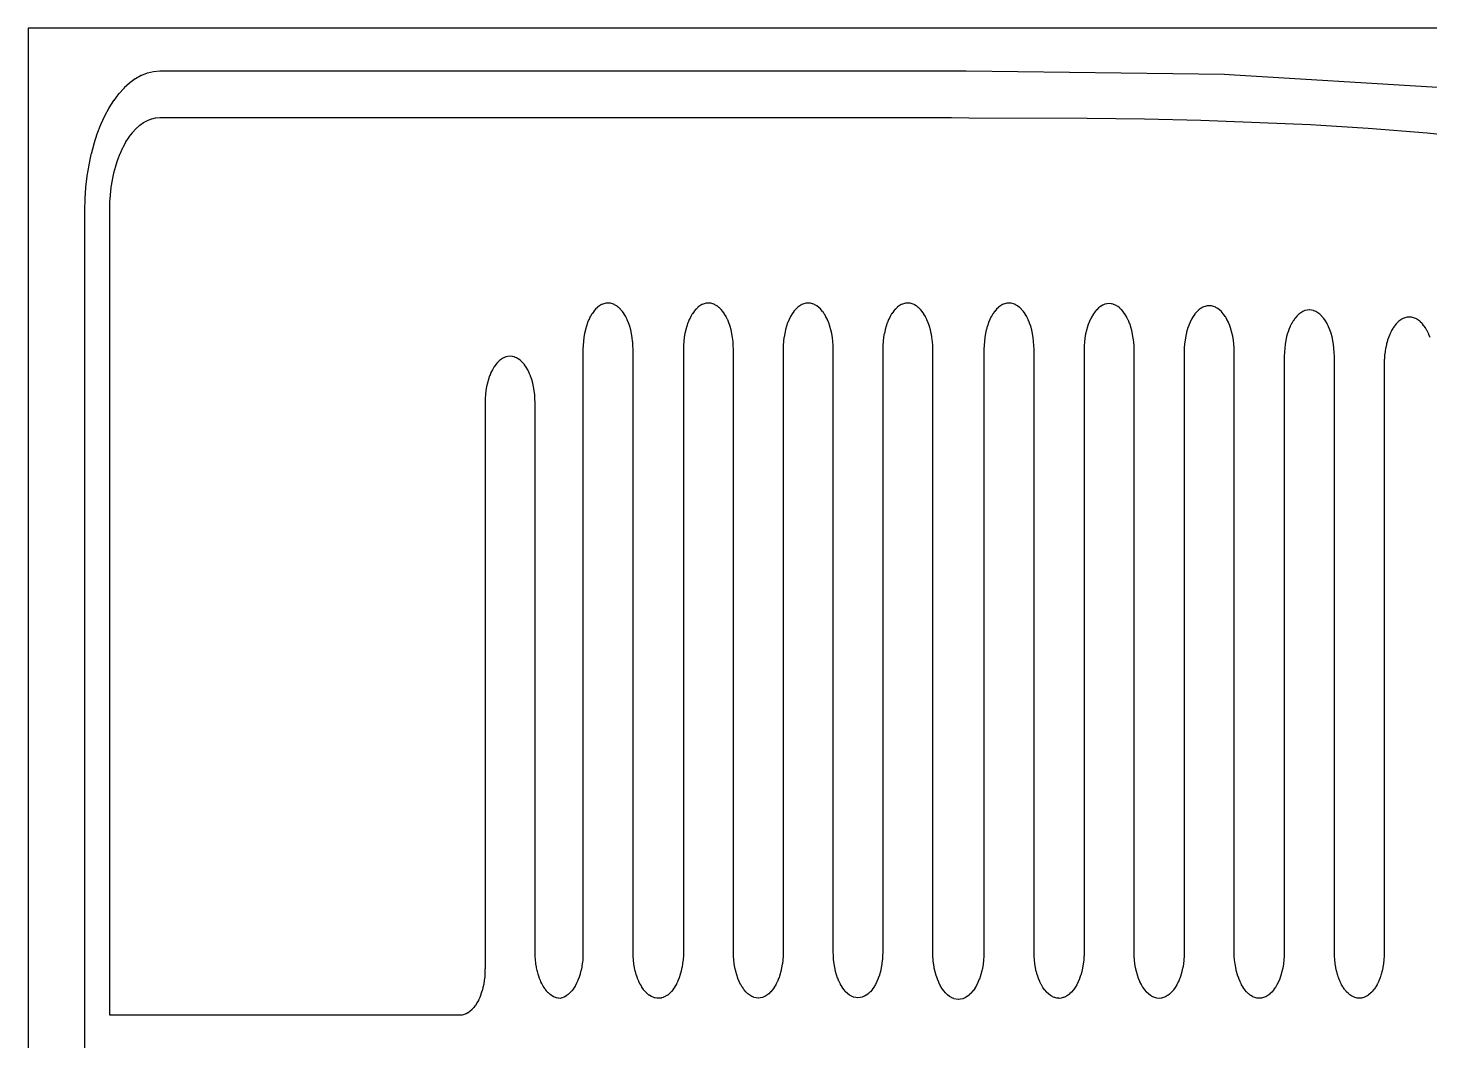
# Model space of a CAD drawing. Header units: millimetres. Extents: x -274 to 326, y -478 to 422.
# Drawn here: x -274 to -94.2, y 292.1 to 422 of the extents above; entities that cross this region are included whole.
import ezdxf

# ---------------------------------------------------------------- set-up
doc = ezdxf.new("R2010")
doc.units = ezdxf.units.MM
doc.layers.add('Default', color=7, linetype='Continuous')
doc.layers.add('Layer 01', color=12, linetype='Continuous', true_color=0xc80000)

msp = doc.modelspace()

# ---------------------------------------------------------------- linework, layer by layer
at = {"layer": 'Default'}
msp.add_lwpolyline([(-274, -478), (326, -478), (326, 422), (-274, 422)], close=True, dxfattribs=at)
at = {"layer": 'Layer 01'}
for points in [[(-93.21, 414.38), (-119.95, 416.02), (-120.56, 416.06), (-153.69, 416.45), (-154.46, 416.46), (-226.56, 416.46), (-228.22, 416.46), (-256.46, 416.46), (-257.11, 416.46), (-257.89, 416.4), (-257.91, 416.39), (-258.68, 416.22), (-258.7, 416.21), (-259.46, 415.92), (-259.48, 415.91), (-260.22, 415.5), (-260.24, 415.49), (-260.96, 414.97), (-260.98, 414.95), (-261.68, 414.32), (-261.69, 414.31), (-262.36, 413.57), (-262.38, 413.55), (-263.01, 412.71), (-263.03, 412.7), (-263.62, 411.76), (-263.63, 411.74), (-264.18, 410.72), (-264.2, 410.7), (-264.7, 409.6), (-264.71, 409.58), (-265.16, 408.4), (-265.17, 408.38), (-265.57, 407.14), (-265.58, 407.11), (-265.92, 405.82), (-265.93, 405.79), (-266.21, 404.44), (-266.22, 404.41), (-266.44, 403.03), (-266.45, 403), (-266.61, 401.59), (-266.61, 401.56), (-266.71, 400.13), (-266.71, 400.1), (-266.74, 398.66), (-266.74, 398.62), (-266.74, 189.46)], [(-94.18, 382.33), (-94.21, 382.41), (-94.33, 382.72), (-94.34, 382.74), (-94.38, 382.82), (-94.51, 383.1), (-94.52, 383.12), (-94.57, 383.2), (-94.71, 383.45), (-94.72, 383.47), (-94.77, 383.55), (-94.92, 383.77), (-94.93, 383.78), (-95, 383.87), (-95.14, 384.05), (-95.16, 384.07), (-95.23, 384.15), (-95.38, 384.3), (-95.4, 384.31), (-95.48, 384.39), (-95.63, 384.51), (-95.65, 384.52), (-95.74, 384.59), (-95.89, 384.68), (-95.9, 384.69), (-96.01, 384.74), (-96.15, 384.81), (-96.17, 384.81), (-96.28, 384.85), (-96.42, 384.89), (-96.44, 384.9), (-96.56, 384.92), (-96.69, 384.94), (-96.71, 384.94), (-96.84, 384.94), (-96.97, 384.94), (-96.98, 384.94), (-97.12, 384.92), (-97.24, 384.9), (-97.25, 384.89), (-97.39, 384.85), (-97.51, 384.81), (-97.52, 384.81), (-97.67, 384.74), (-97.77, 384.69), (-97.79, 384.68), (-97.93, 384.59), (-98.03, 384.52), (-98.04, 384.51), (-98.19, 384.39), (-98.28, 384.31), (-98.29, 384.3), (-98.44, 384.15), (-98.52, 384.07), (-98.53, 384.05), (-98.68, 383.87), (-98.74, 383.78), (-98.75, 383.77), (-98.9, 383.55), (-98.95, 383.47), (-98.97, 383.45), (-99.11, 383.2), (-99.12, 383.18), (-99.16, 383.1), (-99.3, 382.82), (-99.31, 382.8), (-99.34, 382.72), (-99.47, 382.41), (-99.47, 382.38), (-99.5, 382.31), (-99.62, 381.97), (-99.62, 381.95), (-99.65, 381.88), (-99.75, 381.51), (-99.75, 381.48), (-99.77, 381.42), (-99.85, 381.03), (-99.86, 381), (-99.87, 380.95), (-99.94, 380.54), (-99.94, 380.51), (-99.95, 380.47), (-100, 380.03), (-100, 380), (-100, 379.98), (-100.03, 379.52), (-100.04, 379.49), (-100.04, 379.47), (-100.05, 379), (-100.05, 374.68), (-100.05, 303.52), (-100.06, 303.04), (-100.06, 303.01), (-100.06, 303), (-100.09, 302.54), (-100.09, 302.51), (-100.1, 302.49), (-100.15, 302.05), (-100.15, 302.02), (-100.16, 301.98), (-100.23, 301.57), (-100.23, 301.54), (-100.24, 301.49), (-100.33, 301.1), (-100.33, 301.07), (-100.35, 301.01), (-100.45, 300.65), (-100.45, 300.62), (-100.48, 300.55), (-100.59, 300.22), (-100.6, 300.19), (-100.63, 300.12), (-100.75, 299.81), (-100.76, 299.79), (-100.8, 299.71), (-100.93, 299.43), (-100.94, 299.41), (-100.98, 299.32), (-101.13, 299.08), (-101.14, 299.06), (-101.19, 298.97), (-101.34, 298.76), (-101.35, 298.74), (-101.41, 298.66), (-101.56, 298.48), (-101.58, 298.46), (-101.65, 298.38), (-101.8, 298.23), (-101.81, 298.22), (-101.9, 298.14), (-102.05, 298.02), (-102.06, 298.01), (-102.15, 297.94), (-102.3, 297.85), (-102.32, 297.84), (-102.42, 297.79), (-102.57, 297.72), (-102.58, 297.72), (-102.69, 297.68), (-102.83, 297.64), (-102.85, 297.63), (-102.97, 297.61), (-103.11, 297.59), (-103.12, 297.59), (-103.25, 297.59), (-103.38, 297.59), (-103.39, 297.59), (-103.53, 297.61), (-103.65, 297.63), (-103.67, 297.64), (-103.81, 297.68), (-103.92, 297.72), (-103.93, 297.72), (-104.08, 297.79), (-104.18, 297.84), (-104.2, 297.85), (-104.35, 297.94), (-104.44, 298.01), (-104.45, 298.02), (-104.6, 298.14), (-104.69, 298.22), (-104.7, 298.23), (-104.85, 298.38), (-104.93, 298.46), (-104.94, 298.48), (-105.09, 298.66), (-105.15, 298.74), (-105.16, 298.76), (-105.31, 298.97), (-105.36, 299.06), (-105.38, 299.08), (-105.52, 299.32), (-105.53, 299.35), (-105.57, 299.43), (-105.7, 299.71), (-105.71, 299.73), (-105.75, 299.81), (-105.87, 300.12), (-105.88, 300.14), (-105.91, 300.22), (-106.02, 300.55), (-106.03, 300.58), (-106.05, 300.65), (-106.15, 301.01), (-106.16, 301.04), (-106.17, 301.1), (-106.26, 301.49), (-106.27, 301.52), (-106.27, 301.57), (-106.34, 301.98), (-106.35, 302.01), (-106.35, 302.05), (-106.41, 302.49), (-106.41, 302.52), (-106.41, 302.54), (-106.44, 303), (-106.44, 303.03), (-106.44, 303.04), (-106.45, 303.52), (-106.45, 307.89), (-106.45, 379.9), (-106.47, 380.39), (-106.47, 380.42), (-106.5, 380.91), (-106.5, 380.93), (-106.56, 381.41), (-106.56, 381.44), (-106.64, 381.91), (-106.65, 381.94), (-106.75, 382.39), (-106.75, 382.41), (-106.88, 382.85), (-106.88, 382.87), (-107.03, 383.29), (-107.03, 383.31), (-107.19, 383.7), (-107.2, 383.72), (-107.38, 384.08), (-107.39, 384.11), (-107.59, 384.44), (-107.6, 384.46), (-107.81, 384.75), (-107.82, 384.77), (-108.05, 385.03), (-108.06, 385.05), (-108.29, 385.28), (-108.31, 385.29), (-108.55, 385.48), (-108.57, 385.49), (-108.82, 385.64), (-108.83, 385.64), (-109.09, 385.75), (-109.11, 385.76), (-109.37, 385.82), (-109.38, 385.82), (-109.65, 385.85), (-109.66, 385.85), (-109.93, 385.83), (-109.94, 385.82), (-110.21, 385.76), (-110.22, 385.76), (-110.48, 385.65), (-110.49, 385.64), (-110.75, 385.5), (-110.76, 385.49), (-111.01, 385.3), (-111.02, 385.29), (-111.25, 385.06), (-111.27, 385.05), (-111.49, 384.79), (-111.5, 384.77), (-111.71, 384.47), (-111.73, 384.46), (-111.92, 384.13), (-111.93, 384.11), (-112.11, 383.75), (-112.12, 383.72), (-112.28, 383.34), (-112.29, 383.31), (-112.43, 382.9), (-112.44, 382.87), (-112.57, 382.44), (-112.57, 382.41), (-112.67, 381.96), (-112.68, 381.94), (-112.76, 381.47), (-112.76, 381.44), (-112.82, 380.96), (-112.82, 380.93), (-112.86, 380.45), (-112.86, 380.42), (-112.87, 379.93), (-112.87, 379.9), (-112.87, 375.53), (-112.87, 303.52), (-112.87, 303.49), (-112.89, 303), (-112.89, 302.97), (-112.92, 302.49), (-112.93, 302.46), (-112.98, 301.98), (-112.99, 301.95), (-113.07, 301.49), (-113.07, 301.46), (-113.17, 301.01), (-113.18, 300.98), (-113.3, 300.55), (-113.31, 300.52), (-113.45, 300.11), (-113.46, 300.09), (-113.62, 299.7), (-113.63, 299.68), (-113.81, 299.32), (-113.82, 299.3), (-114.02, 298.97), (-114.03, 298.95), (-114.24, 298.65), (-114.26, 298.64), (-114.48, 298.37), (-114.49, 298.36), (-114.73, 298.13), (-114.74, 298.12), (-114.98, 297.93), (-115, 297.93), (-115.25, 297.78), (-115.27, 297.77), (-115.52, 297.67), (-115.54, 297.66), (-115.8, 297.6), (-115.82, 297.6), (-116.08, 297.58), (-116.1, 297.58), (-116.36, 297.6), (-116.38, 297.6), (-116.64, 297.67), (-116.65, 297.67), (-116.91, 297.78), (-116.93, 297.79), (-117.18, 297.93), (-117.19, 297.95), (-117.44, 298.13), (-117.45, 298.15), (-117.69, 298.37), (-117.7, 298.39), (-117.92, 298.65), (-117.94, 298.67), (-118.14, 298.97), (-118.16, 298.99), (-118.35, 299.32), (-118.36, 299.34), (-118.54, 299.7), (-118.55, 299.72), (-118.71, 300.11), (-118.72, 300.14), (-118.86, 300.55), (-118.87, 300.57), (-118.99, 301.01), (-119, 301.03), (-119.1, 301.49), (-119.1, 301.51), (-119.18, 301.98), (-119.18, 302.01), (-119.24, 302.49), (-119.24, 302.52), (-119.28, 303), (-119.28, 303.03), (-119.29, 303.52), (-119.29, 307.93), (-119.29, 380.45), (-119.3, 380.94), (-119.3, 380.97), (-119.34, 381.45), (-119.34, 381.48), (-119.4, 381.96), (-119.4, 381.99), (-119.48, 382.45), (-119.48, 382.48), (-119.59, 382.93), (-119.59, 382.96), (-119.71, 383.39), (-119.72, 383.42), (-119.86, 383.83), (-119.87, 383.86), (-120.03, 384.25), (-120.04, 384.27), (-120.22, 384.63), (-120.23, 384.65), (-120.43, 384.98), (-120.44, 385), (-120.65, 385.3), (-120.66, 385.32), (-120.88, 385.58), (-120.9, 385.6), (-121.13, 385.82), (-121.14, 385.84), (-121.39, 386.02), (-121.4, 386.03), (-121.65, 386.18), (-121.67, 386.19), (-121.93, 386.3), (-121.94, 386.3), (-122.2, 386.37), (-122.22, 386.37), (-122.48, 386.39), (-122.5, 386.39), (-122.76, 386.37), (-122.78, 386.37), (-123.04, 386.31), (-123.06, 386.3), (-123.32, 386.2), (-123.33, 386.19), (-123.58, 386.04), (-123.6, 386.03), (-123.84, 385.85), (-123.86, 385.84), (-124.09, 385.61), (-124.11, 385.6), (-124.33, 385.33), (-124.34, 385.32), (-124.55, 385.02), (-124.56, 385), (-124.76, 384.67), (-124.77, 384.65), (-124.95, 384.29), (-124.96, 384.27), (-125.12, 383.88), (-125.13, 383.86), (-125.27, 383.45), (-125.28, 383.42), (-125.4, 382.99), (-125.41, 382.96), (-125.51, 382.51), (-125.52, 382.48), (-125.6, 382.02), (-125.6, 381.99), (-125.66, 381.51), (-125.66, 381.48), (-125.7, 381), (-125.7, 380.97), (-125.71, 380.48), (-125.71, 380.45), (-125.71, 376.04), (-125.71, 303.52), (-125.71, 303.49), (-125.72, 303), (-125.72, 302.97), (-125.76, 302.49), (-125.76, 302.46), (-125.82, 301.98), (-125.82, 301.95), (-125.9, 301.49), (-125.91, 301.46), (-126.01, 301.01), (-126.02, 300.98), (-126.14, 300.55), (-126.15, 300.52), (-126.29, 300.11), (-126.3, 300.08), (-126.46, 299.7), (-126.47, 299.68), (-126.65, 299.31), (-126.66, 299.29), (-126.86, 298.96), (-126.87, 298.95), (-127.08, 298.65), (-127.09, 298.63), (-127.32, 298.37), (-127.33, 298.36), (-127.56, 298.13), (-127.58, 298.12), (-127.82, 297.93), (-127.84, 297.92), (-128.09, 297.78), (-128.11, 297.77), (-128.36, 297.66), (-128.38, 297.66), (-128.64, 297.6), (-128.66, 297.59), (-128.92, 297.57), (-128.94, 297.57), (-129.2, 297.6), (-129.22, 297.6), (-129.48, 297.66), (-129.49, 297.67), (-129.75, 297.78), (-129.77, 297.78), (-130.02, 297.93), (-130.03, 297.94), (-130.28, 298.13), (-130.29, 298.14), (-130.53, 298.37), (-130.54, 298.39), (-130.76, 298.65), (-130.77, 298.67), (-130.98, 298.96), (-131, 298.98), (-131.19, 299.31), (-131.2, 299.34), (-131.38, 299.7), (-131.39, 299.72), (-131.55, 300.11), (-131.56, 300.13), (-131.7, 300.55), (-131.71, 300.57), (-131.83, 301.01), (-131.84, 301.03), (-131.94, 301.49), (-131.94, 301.51), (-132.02, 301.98), (-132.03, 302.01), (-132.08, 302.49), (-132.08, 302.52), (-132.12, 303), (-132.12, 303.03), (-132.13, 303.52), (-132.13, 307.94), (-132.13, 380.71), (-132.14, 381.2), (-132.14, 381.23), (-132.18, 381.72), (-132.18, 381.75), (-132.24, 382.22), (-132.24, 382.25), (-132.32, 382.72), (-132.32, 382.75), (-132.43, 383.2), (-132.43, 383.23), (-132.55, 383.66), (-132.56, 383.69), (-132.7, 384.1), (-132.71, 384.12), (-132.87, 384.51), (-132.88, 384.54), (-133.06, 384.9), (-133.07, 384.92), (-133.27, 385.25), (-133.28, 385.27), (-133.49, 385.57), (-133.5, 385.58), (-133.72, 385.85), (-133.74, 385.86), (-133.97, 386.09), (-133.98, 386.1), (-134.23, 386.29), (-134.24, 386.3), (-134.5, 386.45), (-134.51, 386.46), (-134.77, 386.56), (-134.78, 386.57), (-135.05, 386.63), (-135.06, 386.64), (-135.33, 386.66), (-135.34, 386.66), (-135.6, 386.64), (-135.62, 386.64), (-135.88, 386.57), (-135.9, 386.57), (-136.16, 386.46), (-136.17, 386.46), (-136.42, 386.31), (-136.44, 386.3), (-136.68, 386.11), (-136.7, 386.1), (-136.93, 385.88), (-136.95, 385.86), (-137.17, 385.6), (-137.18, 385.58), (-137.39, 385.29), (-137.4, 385.27), (-137.6, 384.94), (-137.61, 384.92), (-137.79, 384.56), (-137.8, 384.54), (-137.96, 384.15), (-137.97, 384.12), (-138.11, 383.71), (-138.12, 383.69), (-138.24, 383.25), (-138.25, 383.23), (-138.35, 382.77), (-138.36, 382.75), (-138.44, 382.28), (-138.44, 382.25), (-138.5, 381.78), (-138.5, 381.75), (-138.54, 381.26), (-138.54, 381.23), (-138.55, 380.74), (-138.55, 380.71), (-138.55, 376.29), (-138.55, 303.52), (-138.55, 303.49), (-138.56, 303), (-138.57, 302.97), (-138.6, 302.49), (-138.6, 302.46), (-138.66, 301.98), (-138.67, 301.95), (-138.74, 301.49), (-138.75, 301.46), (-138.85, 301.01), (-138.86, 300.98), (-138.98, 300.55), (-138.99, 300.52), (-139.13, 300.11), (-139.14, 300.09), (-139.3, 299.7), (-139.31, 299.68), (-139.49, 299.31), (-139.5, 299.29), (-139.7, 298.96), (-139.71, 298.95), (-139.92, 298.65), (-139.93, 298.63), (-140.16, 298.37), (-140.17, 298.36), (-140.4, 298.13), (-140.42, 298.12), (-140.66, 297.93), (-140.68, 297.92), (-140.93, 297.78), (-140.95, 297.77), (-141.2, 297.66), (-141.22, 297.66), (-141.48, 297.6), (-141.5, 297.6), (-141.76, 297.57), (-141.78, 297.58), (-142.04, 297.6), (-142.06, 297.6), (-142.32, 297.66), (-142.33, 297.67), (-142.59, 297.78), (-142.61, 297.79), (-142.86, 297.93), (-142.87, 297.94), (-143.12, 298.13), (-143.13, 298.14), (-143.37, 298.37), (-143.38, 298.39), (-143.6, 298.65), (-143.62, 298.67), (-143.82, 298.96), (-143.84, 298.98), (-144.03, 299.31), (-144.04, 299.34), (-144.22, 299.7), (-144.23, 299.72), (-144.39, 300.11), (-144.4, 300.13), (-144.54, 300.55), (-144.55, 300.57), (-144.67, 301.01), (-144.68, 301.03), (-144.78, 301.49), (-144.78, 301.51), (-144.86, 301.98), (-144.87, 302.01), (-144.92, 302.49), (-144.92, 302.52), (-144.96, 303), (-144.96, 303.03), (-144.97, 303.52), (-144.97, 307.95), (-144.97, 380.79), (-144.98, 381.28), (-144.98, 381.31), (-145.02, 381.79), (-145.02, 381.82), (-145.08, 382.3), (-145.08, 382.33), (-145.16, 382.79), (-145.16, 382.82), (-145.27, 383.27), (-145.27, 383.3), (-145.39, 383.73), (-145.4, 383.76), (-145.54, 384.17), (-145.55, 384.2), (-145.71, 384.59), (-145.72, 384.61), (-145.9, 384.97), (-145.91, 384.99), (-146.11, 385.32), (-146.12, 385.34), (-146.33, 385.64), (-146.34, 385.66), (-146.56, 385.92), (-146.58, 385.94), (-146.81, 386.16), (-146.82, 386.18), (-147.07, 386.36), (-147.08, 386.37), (-147.33, 386.52), (-147.35, 386.53), (-147.61, 386.64), (-147.62, 386.64), (-147.89, 386.71), (-147.9, 386.71), (-148.16, 386.73), (-148.18, 386.73), (-148.44, 386.71), (-148.46, 386.71), (-148.72, 386.65), (-148.74, 386.64), (-149, 386.54), (-149.01, 386.53), (-149.26, 386.38), (-149.28, 386.37), (-149.52, 386.19), (-149.54, 386.18), (-149.77, 385.95), (-149.79, 385.94), (-150.01, 385.67), (-150.02, 385.66), (-150.23, 385.36), (-150.24, 385.34), (-150.44, 385.01), (-150.45, 384.99), (-150.63, 384.63), (-150.64, 384.61), (-150.8, 384.22), (-150.81, 384.2), (-150.95, 383.79), (-150.96, 383.76), (-151.08, 383.33), (-151.09, 383.3), (-151.19, 382.85), (-151.2, 382.82), (-151.28, 382.36), (-151.28, 382.33), (-151.34, 381.85), (-151.34, 381.82), (-151.38, 381.34), (-151.38, 381.31), (-151.39, 380.82), (-151.39, 380.79), (-151.39, 376.36), (-151.39, 303.52), (-151.39, 303.49), (-151.4, 302.99), (-151.41, 302.96), (-151.44, 302.46), (-151.44, 302.43), (-151.5, 301.95), (-151.51, 301.92), (-151.59, 301.44), (-151.59, 301.41), (-151.7, 300.95), (-151.71, 300.92), (-151.83, 300.48), (-151.84, 300.45), (-151.98, 300.03), (-151.99, 300.01), (-152.16, 299.61), (-152.17, 299.59), (-152.35, 299.22), (-152.36, 299.2), (-152.56, 298.86), (-152.58, 298.84), (-152.79, 298.54), (-152.8, 298.52), (-153.03, 298.26), (-153.05, 298.24), (-153.29, 298.01), (-153.3, 298), (-153.55, 297.81), (-153.57, 297.8), (-153.82, 297.65), (-153.84, 297.64), (-154.1, 297.53), (-154.12, 297.53), (-154.39, 297.46), (-154.4, 297.46), (-154.67, 297.44), (-154.69, 297.44), (-154.96, 297.46), (-154.97, 297.47), (-155.24, 297.53), (-155.26, 297.54), (-155.52, 297.65), (-155.54, 297.66), (-155.8, 297.81), (-155.81, 297.82), (-156.06, 298.01), (-156.07, 298.02), (-156.31, 298.26), (-156.33, 298.27), (-156.56, 298.54), (-156.57, 298.56), (-156.78, 298.86), (-156.79, 298.88), (-156.99, 299.22), (-157, 299.24), (-157.19, 299.61), (-157.2, 299.64), (-157.36, 300.03), (-157.37, 300.06), (-157.51, 300.48), (-157.52, 300.51), (-157.65, 300.95), (-157.65, 300.98), (-157.76, 301.44), (-157.76, 301.47), (-157.84, 301.95), (-157.85, 301.98), (-157.9, 302.46), (-157.91, 302.49), (-157.94, 302.99), (-157.94, 303.02), (-157.95, 303.52), (-157.95, 307.95), (-157.95, 380.79), (-157.97, 381.28), (-157.97, 381.31), (-158, 381.79), (-158, 381.82), (-158.06, 382.3), (-158.06, 382.33), (-158.14, 382.8), (-158.15, 382.82), (-158.25, 383.28), (-158.26, 383.3), (-158.38, 383.74), (-158.38, 383.76), (-158.53, 384.18), (-158.53, 384.2), (-158.7, 384.59), (-158.71, 384.61), (-158.88, 384.97), (-158.89, 384.99), (-159.09, 385.32), (-159.1, 385.34), (-159.31, 385.64), (-159.32, 385.66), (-159.55, 385.92), (-159.56, 385.94), (-159.79, 386.16), (-159.81, 386.18), (-160.05, 386.37), (-160.07, 386.38), (-160.32, 386.52), (-160.33, 386.53), (-160.59, 386.64), (-160.61, 386.65), (-160.87, 386.71), (-160.88, 386.71), (-161.15, 386.73), (-161.16, 386.74), (-161.43, 386.71), (-161.44, 386.71), (-161.71, 386.65), (-161.72, 386.65), (-161.98, 386.54), (-162, 386.53), (-162.25, 386.39), (-162.26, 386.38), (-162.51, 386.19), (-162.52, 386.18), (-162.75, 385.95), (-162.77, 385.94), (-162.99, 385.68), (-163.01, 385.66), (-163.21, 385.36), (-163.23, 385.34), (-163.42, 385.01), (-163.43, 384.99), (-163.61, 384.63), (-163.62, 384.61), (-163.78, 384.22), (-163.79, 384.2), (-163.94, 383.79), (-163.94, 383.76), (-164.07, 383.33), (-164.07, 383.3), (-164.17, 382.85), (-164.18, 382.82), (-164.26, 382.36), (-164.26, 382.33), (-164.32, 381.85), (-164.33, 381.82), (-164.36, 381.34), (-164.36, 381.31), (-164.37, 380.82), (-164.37, 380.79), (-164.37, 376.36), (-164.37, 303.52), (-164.37, 303.49), (-164.39, 303.01), (-164.39, 302.98), (-164.42, 302.5), (-164.43, 302.47), (-164.48, 302), (-164.49, 301.97), (-164.57, 301.51), (-164.57, 301.48), (-164.67, 301.03), (-164.68, 301.01), (-164.8, 300.58), (-164.81, 300.55), (-164.95, 300.14), (-164.96, 300.12), (-165.12, 299.74), (-165.13, 299.72), (-165.3, 299.36), (-165.32, 299.34), (-165.51, 299.01), (-165.52, 299), (-165.73, 298.7), (-165.74, 298.68), (-165.96, 298.42), (-165.98, 298.41), (-166.21, 298.19), (-166.22, 298.18), (-166.46, 297.99), (-166.48, 297.98), (-166.73, 297.84), (-166.74, 297.83), (-167, 297.73), (-167.01, 297.72), (-167.27, 297.66), (-167.29, 297.66), (-167.55, 297.64), (-167.57, 297.64), (-167.83, 297.66), (-167.84, 297.66), (-168.1, 297.73), (-168.12, 297.73), (-168.37, 297.84), (-168.39, 297.85), (-168.64, 297.99), (-168.65, 298), (-168.89, 298.19), (-168.91, 298.2), (-169.14, 298.42), (-169.15, 298.44), (-169.37, 298.7), (-169.38, 298.72), (-169.59, 299.01), (-169.6, 299.03), (-169.8, 299.36), (-169.81, 299.38), (-169.98, 299.74), (-169.99, 299.76), (-170.15, 300.14), (-170.16, 300.17), (-170.3, 300.58), (-170.31, 300.6), (-170.43, 301.03), (-170.43, 301.06), (-170.53, 301.51), (-170.54, 301.53), (-170.62, 302), (-170.62, 302.02), (-170.68, 302.5), (-170.68, 302.53), (-170.71, 303.01), (-170.71, 303.04), (-170.73, 303.52), (-170.73, 307.95), (-170.73, 380.79), (-170.74, 381.28), (-170.74, 381.31), (-170.77, 381.79), (-170.77, 381.82), (-170.83, 382.3), (-170.84, 382.33), (-170.91, 382.8), (-170.92, 382.82), (-171.02, 383.28), (-171.03, 383.3), (-171.15, 383.74), (-171.16, 383.76), (-171.3, 384.18), (-171.31, 384.2), (-171.47, 384.59), (-171.48, 384.61), (-171.66, 384.97), (-171.67, 384.99), (-171.86, 385.32), (-171.87, 385.34), (-172.08, 385.64), (-172.09, 385.66), (-172.32, 385.92), (-172.33, 385.94), (-172.57, 386.16), (-172.58, 386.18), (-172.82, 386.37), (-172.84, 386.38), (-173.09, 386.52), (-173.11, 386.53), (-173.36, 386.64), (-173.38, 386.65), (-173.64, 386.71), (-173.66, 386.71), (-173.92, 386.73), (-173.94, 386.74), (-174.2, 386.71), (-174.22, 386.71), (-174.48, 386.65), (-174.49, 386.65), (-174.75, 386.54), (-174.77, 386.53), (-175.02, 386.39), (-175.03, 386.38), (-175.28, 386.19), (-175.29, 386.18), (-175.53, 385.95), (-175.54, 385.94), (-175.76, 385.68), (-175.78, 385.66), (-175.99, 385.36), (-176, 385.34), (-176.19, 385.01), (-176.21, 384.99), (-176.38, 384.63), (-176.39, 384.61), (-176.56, 384.22), (-176.57, 384.2), (-176.71, 383.79), (-176.72, 383.76), (-176.84, 383.33), (-176.85, 383.3), (-176.95, 382.85), (-176.95, 382.82), (-177.03, 382.36), (-177.04, 382.33), (-177.09, 381.85), (-177.1, 381.82), (-177.13, 381.34), (-177.13, 381.31), (-177.15, 380.82), (-177.15, 380.79), (-177.15, 376.36), (-177.15, 303.52), (-177.15, 303.49), (-177.16, 303), (-177.16, 302.97), (-177.19, 302.49), (-177.2, 302.46), (-177.25, 301.99), (-177.26, 301.96), (-177.34, 301.5), (-177.34, 301.47), (-177.44, 301.02), (-177.45, 301), (-177.57, 300.57), (-177.58, 300.54), (-177.72, 300.13), (-177.73, 300.11), (-177.89, 299.72), (-177.9, 299.7), (-178.08, 299.34), (-178.09, 299.32), (-178.28, 298.99), (-178.3, 298.98), (-178.51, 298.68), (-178.52, 298.67), (-178.74, 298.4), (-178.75, 298.39), (-178.99, 298.17), (-179, 298.16), (-179.24, 297.97), (-179.26, 297.96), (-179.51, 297.81), (-179.52, 297.81), (-179.78, 297.7), (-179.8, 297.7), (-180.06, 297.64), (-180.07, 297.63), (-180.33, 297.61), (-180.35, 297.61), (-180.61, 297.64), (-180.63, 297.64), (-180.89, 297.7), (-180.9, 297.71), (-181.16, 297.81), (-181.18, 297.82), (-181.43, 297.97), (-181.44, 297.98), (-181.68, 298.17), (-181.7, 298.18), (-181.93, 298.4), (-181.94, 298.42), (-182.16, 298.68), (-182.18, 298.7), (-182.38, 298.99), (-182.4, 299.01), (-182.59, 299.34), (-182.6, 299.36), (-182.78, 299.72), (-182.79, 299.75), (-182.95, 300.13), (-182.96, 300.16), (-183.1, 300.57), (-183.1, 300.59), (-183.22, 301.02), (-183.23, 301.05), (-183.33, 301.5), (-183.34, 301.53), (-183.41, 301.99), (-183.42, 302.02), (-183.48, 302.49), (-183.48, 302.52), (-183.51, 303), (-183.51, 303.03), (-183.52, 303.52), (-183.52, 307.95), (-183.52, 380.79), (-183.54, 381.28), (-183.54, 381.31), (-183.57, 381.79), (-183.57, 381.82), (-183.63, 382.3), (-183.63, 382.33), (-183.71, 382.8), (-183.72, 382.82), (-183.82, 383.28), (-183.82, 383.3), (-183.95, 383.74), (-183.95, 383.76), (-184.1, 384.18), (-184.1, 384.2), (-184.26, 384.59), (-184.27, 384.61), (-184.45, 384.97), (-184.46, 384.99), (-184.66, 385.32), (-184.67, 385.34), (-184.88, 385.64), (-184.89, 385.66), (-185.11, 385.92), (-185.13, 385.94), (-185.36, 386.16), (-185.38, 386.18), (-185.62, 386.37), (-185.64, 386.38), (-185.89, 386.52), (-185.9, 386.53), (-186.16, 386.64), (-186.18, 386.65), (-186.44, 386.71), (-186.45, 386.71), (-186.72, 386.73), (-186.73, 386.74), (-187, 386.71), (-187.01, 386.71), (-187.27, 386.65), (-187.29, 386.65), (-187.55, 386.54), (-187.56, 386.53), (-187.82, 386.39), (-187.83, 386.38), (-188.07, 386.19), (-188.09, 386.18), (-188.32, 385.95), (-188.34, 385.94), (-188.56, 385.68), (-188.57, 385.66), (-188.78, 385.36), (-188.8, 385.34), (-188.99, 385.01), (-189, 384.99), (-189.18, 384.63), (-189.19, 384.61), (-189.35, 384.22), (-189.36, 384.2), (-189.5, 383.79), (-189.51, 383.76), (-189.63, 383.33), (-189.64, 383.3), (-189.74, 382.85), (-189.75, 382.82), (-189.83, 382.36), (-189.83, 382.33), (-189.89, 381.85), (-189.89, 381.82), (-189.93, 381.34), (-189.93, 381.31), (-189.94, 380.82), (-189.94, 380.79), (-189.94, 376.36), (-189.94, 303.52), (-189.95, 303.1), (-189.95, 303.07), (-189.95, 303.01), (-189.98, 302.59), (-189.99, 302.56), (-189.99, 302.51), (-190.04, 302.08), (-190.04, 302.06), (-190.05, 302.02), (-190.12, 301.59), (-190.12, 301.57), (-190.13, 301.54), (-190.22, 301.12), (-190.22, 301.09), (-190.23, 301.07), (-190.34, 300.66), (-190.35, 300.63), (-190.35, 300.62), (-190.48, 300.22), (-190.49, 300.19), (-190.65, 299.81), (-190.66, 299.78), (-190.83, 299.42), (-190.84, 299.4), (-191.02, 299.07), (-191.03, 299.05), (-191.05, 299.04), (-191.05, 299.03), (-191.25, 298.74), (-191.26, 298.72), (-191.27, 298.71), (-191.47, 298.45), (-191.49, 298.44), (-191.5, 298.42), (-191.71, 298.21), (-191.72, 298.2), (-191.74, 298.18), (-191.96, 298), (-191.97, 297.99), (-192, 297.97), (-192.22, 297.83), (-192.23, 297.83), (-192.26, 297.81), (-192.48, 297.71), (-192.5, 297.7), (-192.53, 297.69), (-192.75, 297.62), (-192.76, 297.62), (-192.8, 297.61), (-193.02, 297.58), (-193.04, 297.58), (-193.08, 297.58), (-193.29, 297.58), (-193.31, 297.58), (-193.35, 297.59), (-193.57, 297.62), (-193.58, 297.63), (-193.63, 297.64), (-193.83, 297.71), (-194.04, 297.8), (-194.06, 297.81), (-194.1, 297.83), (-194.31, 297.96), (-194.32, 297.97), (-194.36, 298), (-194.56, 298.16), (-194.58, 298.17), (-194.61, 298.2), (-194.81, 298.4), (-194.82, 298.41), (-194.85, 298.44), (-195.04, 298.68), (-195.05, 298.69), (-195.08, 298.72), (-195.26, 298.99), (-195.27, 299.01), (-195.29, 299.04), (-195.46, 299.34), (-195.47, 299.36), (-195.49, 299.39), (-195.65, 299.71), (-195.66, 299.74), (-195.67, 299.77), (-195.82, 300.12), (-195.83, 300.14), (-195.84, 300.17), (-195.97, 300.55), (-195.98, 300.58), (-195.98, 300.61), (-196.09, 301.01), (-196.1, 301.03), (-196.11, 301.06), (-196.2, 301.48), (-196.21, 301.51), (-196.21, 301.53), (-196.29, 301.97), (-196.29, 302), (-196.29, 302.01), (-196.35, 302.48), (-196.35, 302.51), (-196.38, 302.98), (-196.38, 303.01), (-196.4, 303.49), (-196.4, 303.52), (-196.4, 307.95), (-196.4, 380.79), (-196.41, 381.28), (-196.41, 381.31), (-196.44, 381.79), (-196.45, 381.82), (-196.5, 382.3), (-196.51, 382.33), (-196.59, 382.8), (-196.59, 382.82), (-196.69, 383.28), (-196.7, 383.3), (-196.82, 383.74), (-196.83, 383.76), (-196.97, 384.18), (-196.98, 384.2), (-197.14, 384.59), (-197.15, 384.61), (-197.33, 384.97), (-197.34, 384.99), (-197.53, 385.32), (-197.54, 385.34), (-197.75, 385.64), (-197.77, 385.66), (-197.99, 385.92), (-198, 385.94), (-198.24, 386.16), (-198.25, 386.18), (-198.49, 386.37), (-198.51, 386.38), (-198.76, 386.52), (-198.78, 386.53), (-199.03, 386.64), (-199.05, 386.65), (-199.31, 386.71), (-199.33, 386.71), (-199.59, 386.73), (-199.61, 386.74), (-199.87, 386.71), (-199.89, 386.71), (-200.15, 386.65), (-200.16, 386.65), (-200.42, 386.54), (-200.44, 386.53), (-200.69, 386.39), (-200.7, 386.38), (-200.95, 386.19), (-200.96, 386.18), (-201.2, 385.95), (-201.21, 385.94), (-201.43, 385.68), (-201.45, 385.66), (-201.66, 385.36), (-201.67, 385.34), (-201.86, 385.01), (-201.88, 384.99), (-202.05, 384.63), (-202.07, 384.61), (-202.23, 384.22), (-202.24, 384.2), (-202.38, 383.79), (-202.39, 383.76), (-202.51, 383.33), (-202.52, 383.3), (-202.62, 382.85), (-202.62, 382.82), (-202.7, 382.36), (-202.71, 382.33), (-202.76, 381.85), (-202.77, 381.82), (-202.8, 381.34), (-202.8, 381.31), (-202.82, 380.82), (-202.82, 380.79), (-202.82, 376.36), (-202.82, 303.52), (-202.82, 303.12), (-202.82, 303.09), (-202.83, 303.03), (-202.85, 302.62), (-202.85, 302.59), (-202.86, 302.54), (-202.9, 302.13), (-202.91, 302.11), (-202.91, 302.06), (-202.98, 301.65), (-202.98, 301.63), (-202.99, 301.59), (-203.07, 301.19), (-203.07, 301.16), (-203.08, 301.13), (-203.18, 300.74), (-203.19, 300.71), (-203.2, 300.68), (-203.32, 300.3), (-203.33, 300.28), (-203.47, 299.9), (-203.48, 299.87), (-203.65, 299.51), (-203.66, 299.49), (-203.83, 299.16), (-203.84, 299.14), (-204.04, 298.83), (-204.05, 298.81), (-204.26, 298.54), (-204.27, 298.52), (-204.49, 298.28), (-204.5, 298.27), (-204.73, 298.06), (-204.74, 298.05), (-204.96, 297.89), (-204.98, 297.88), (-204.99, 297.87), (-205.01, 297.86), (-205.23, 297.74), (-205.25, 297.73), (-205.27, 297.72), (-205.49, 297.64), (-205.51, 297.63), (-205.53, 297.63), (-205.76, 297.57), (-205.98, 297.59), (-205.99, 297.59), (-206.03, 297.6), (-206.24, 297.64), (-206.26, 297.65), (-206.31, 297.66), (-206.51, 297.74), (-206.52, 297.75), (-206.59, 297.78), (-206.76, 297.88), (-206.78, 297.89), (-206.85, 297.93), (-207.01, 298.05), (-207.03, 298.06), (-207.11, 298.13), (-207.26, 298.26), (-207.27, 298.28), (-207.36, 298.37), (-207.49, 298.51), (-207.5, 298.53), (-207.6, 298.65), (-207.71, 298.8), (-207.72, 298.82), (-207.82, 298.97), (-207.91, 299.12), (-207.92, 299.14), (-208.02, 299.32), (-208.1, 299.46), (-208.11, 299.49), (-208.21, 299.7), (-208.28, 299.84), (-208.29, 299.86), (-208.38, 300.11), (-208.43, 300.24), (-208.44, 300.27), (-208.53, 300.55), (-208.57, 300.67), (-208.58, 300.69), (-208.66, 301.01), (-208.67, 301.03), (-208.7, 301.14), (-208.77, 301.49), (-208.78, 301.51), (-208.79, 301.6), (-208.86, 301.98), (-208.86, 302.01), (-208.87, 302.08), (-208.92, 302.49), (-208.92, 302.52), (-208.92, 302.56), (-208.95, 303), (-208.95, 303.03), (-208.95, 303.05), (-208.96, 303.52), (-208.96, 307.55), (-208.96, 373.97), (-208.98, 374.45), (-208.98, 374.48), (-209.01, 374.97), (-209.01, 375), (-209.07, 375.48), (-209.07, 375.5), (-209.15, 375.97), (-209.16, 376), (-209.26, 376.45), (-209.27, 376.48), (-209.39, 376.91), (-209.4, 376.94), (-209.54, 377.35), (-209.55, 377.38), (-209.71, 377.76), (-209.72, 377.79), (-209.89, 378.15), (-209.91, 378.17), (-210.1, 378.5), (-210.11, 378.52), (-210.32, 378.82), (-210.33, 378.84), (-210.56, 379.1), (-210.57, 379.11), (-210.8, 379.34), (-210.82, 379.35), (-211.06, 379.54), (-211.08, 379.55), (-211.33, 379.7), (-211.34, 379.71), (-211.6, 379.81), (-211.62, 379.82), (-211.88, 379.88), (-211.9, 379.89), (-212.16, 379.91), (-212.17, 379.91), (-212.44, 379.89), (-212.45, 379.89), (-212.72, 379.82), (-212.73, 379.82), (-212.99, 379.71), (-213.01, 379.71), (-213.26, 379.56), (-213.27, 379.55), (-213.52, 379.36), (-213.53, 379.35), (-213.77, 379.13), (-213.78, 379.11), (-214, 378.85), (-214.02, 378.84), (-214.23, 378.54), (-214.24, 378.52), (-214.43, 378.19), (-214.44, 378.17), (-214.62, 377.81), (-214.63, 377.79), (-214.79, 377.4), (-214.8, 377.38), (-214.95, 376.96), (-214.95, 376.94), (-215.08, 376.5), (-215.08, 376.48), (-215.18, 376.03), (-215.19, 376), (-215.27, 375.53), (-215.28, 375.5), (-215.33, 375.03), (-215.34, 375), (-215.37, 374.51), (-215.37, 374.48), (-215.38, 374), (-215.38, 373.97), (-215.38, 370.1), (-215.38, 301.35), (-215.39, 301.33), (-215.4, 300.86), (-215.4, 300.84), (-215.43, 300.38), (-215.43, 300.35), (-215.48, 299.9), (-215.49, 299.87), (-215.56, 299.42), (-215.56, 299.4), (-215.65, 298.97), (-215.66, 298.94), (-215.77, 298.53), (-215.78, 298.5), (-215.91, 298.1), (-215.92, 298.08), (-216.06, 297.7), (-216.07, 297.68), (-216.23, 297.33), (-216.24, 297.31), (-216.42, 296.98), (-216.43, 296.96), (-216.62, 296.66), (-216.64, 296.65), (-216.84, 296.38), (-216.85, 296.36), (-217.07, 296.13), (-217.08, 296.11), (-217.3, 295.91), (-217.32, 295.9), (-217.55, 295.73), (-217.57, 295.72), (-217.81, 295.59), (-217.82, 295.59), (-218.07, 295.49), (-218.08, 295.49), (-218.33, 295.43), (-218.34, 295.43), (-218.59, 295.41), (-221.17, 295.41), (-263.53, 295.41), (-263.53, 393), (-263.53, 398.62), (-263.53, 398.67), (-263.51, 399.61), (-263.51, 399.65), (-263.44, 400.58), (-263.44, 400.63), (-263.33, 401.54), (-263.33, 401.59), (-263.18, 402.48), (-263.17, 402.53), (-262.99, 403.4), (-262.98, 403.44), (-262.76, 404.28), (-262.74, 404.32), (-262.49, 405.13), (-262.47, 405.16), (-262.18, 405.93), (-262.16, 405.96), (-261.83, 406.68), (-261.82, 406.71), (-261.46, 407.37), (-261.44, 407.4), (-261.05, 408), (-261.03, 408.03), (-260.62, 408.58), (-260.6, 408.6), (-260.17, 409.08), (-260.14, 409.1), (-259.69, 409.51), (-259.67, 409.53), (-259.2, 409.87), (-259.17, 409.88), (-258.69, 410.15), (-258.66, 410.16), (-258.17, 410.35), (-258.14, 410.36), (-257.64, 410.47), (-257.62, 410.47), (-257.11, 410.51), (-255.76, 410.51), (-228.22, 410.51), (-209.08, 410.51), (-206.72, 410.51), (-188.64, 410.51), (-171.61, 410.51), (-155.55, 410.51), (-153.34, 410.5), (-138.14, 410.46), (-130.81, 410.37), (-123.59, 410.2), (-109.53, 409.61), (-108.18, 409.55), (-102.11, 409.16), (-94.55, 408.55), (-85.32, 407.59)]]:
    msp.add_lwpolyline(points, dxfattribs=at)

doc.saveas('drawing.dxf')
